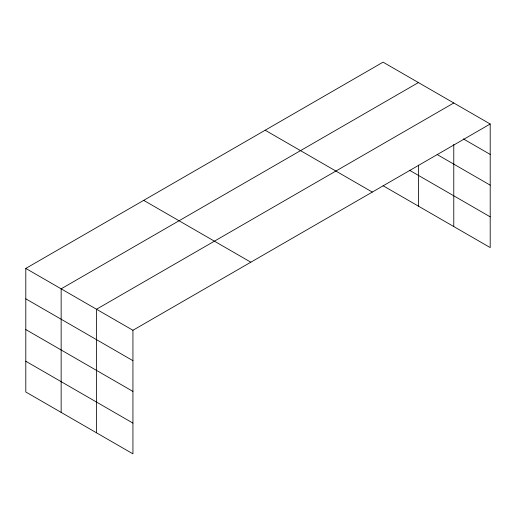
<?xml version="1.0" encoding="UTF-8"?>
<svg xmlns="http://www.w3.org/2000/svg" width="516" height="516" viewBox="0 0 516 516"><rect width="100%" height="100%" fill="white"/><g stroke="black" fill="none" stroke-linecap="round" stroke-linejoin="round"><path stroke-width="0.77" d="M453.777 144.422L453.777 226.55M25.8 268.423L132.935 330.272L132.935 453.841L25.8 391.992L25.8 268.423L383.065 62.159L490.2 124.008L490.2 247.577L383.065 185.728M418.418 82.566L61.152 288.831L61.152 412.4M453.777 102.981L96.511 309.245L96.511 432.814M132.935 330.272L490.2 124.008M463.394 138.939L490.2 154.419M437.136 154.523L490.2 185.16M409.407 170.19L490.2 216.836M265.166 130.226L372.3 192.075M143.7 200.356L250.834 262.205M25.8 298.829L132.935 360.684M25.8 329.569L132.935 391.425M25.8 361.245L132.935 423.101M418.418 165.101L418.418 206.136"/></g></svg>
